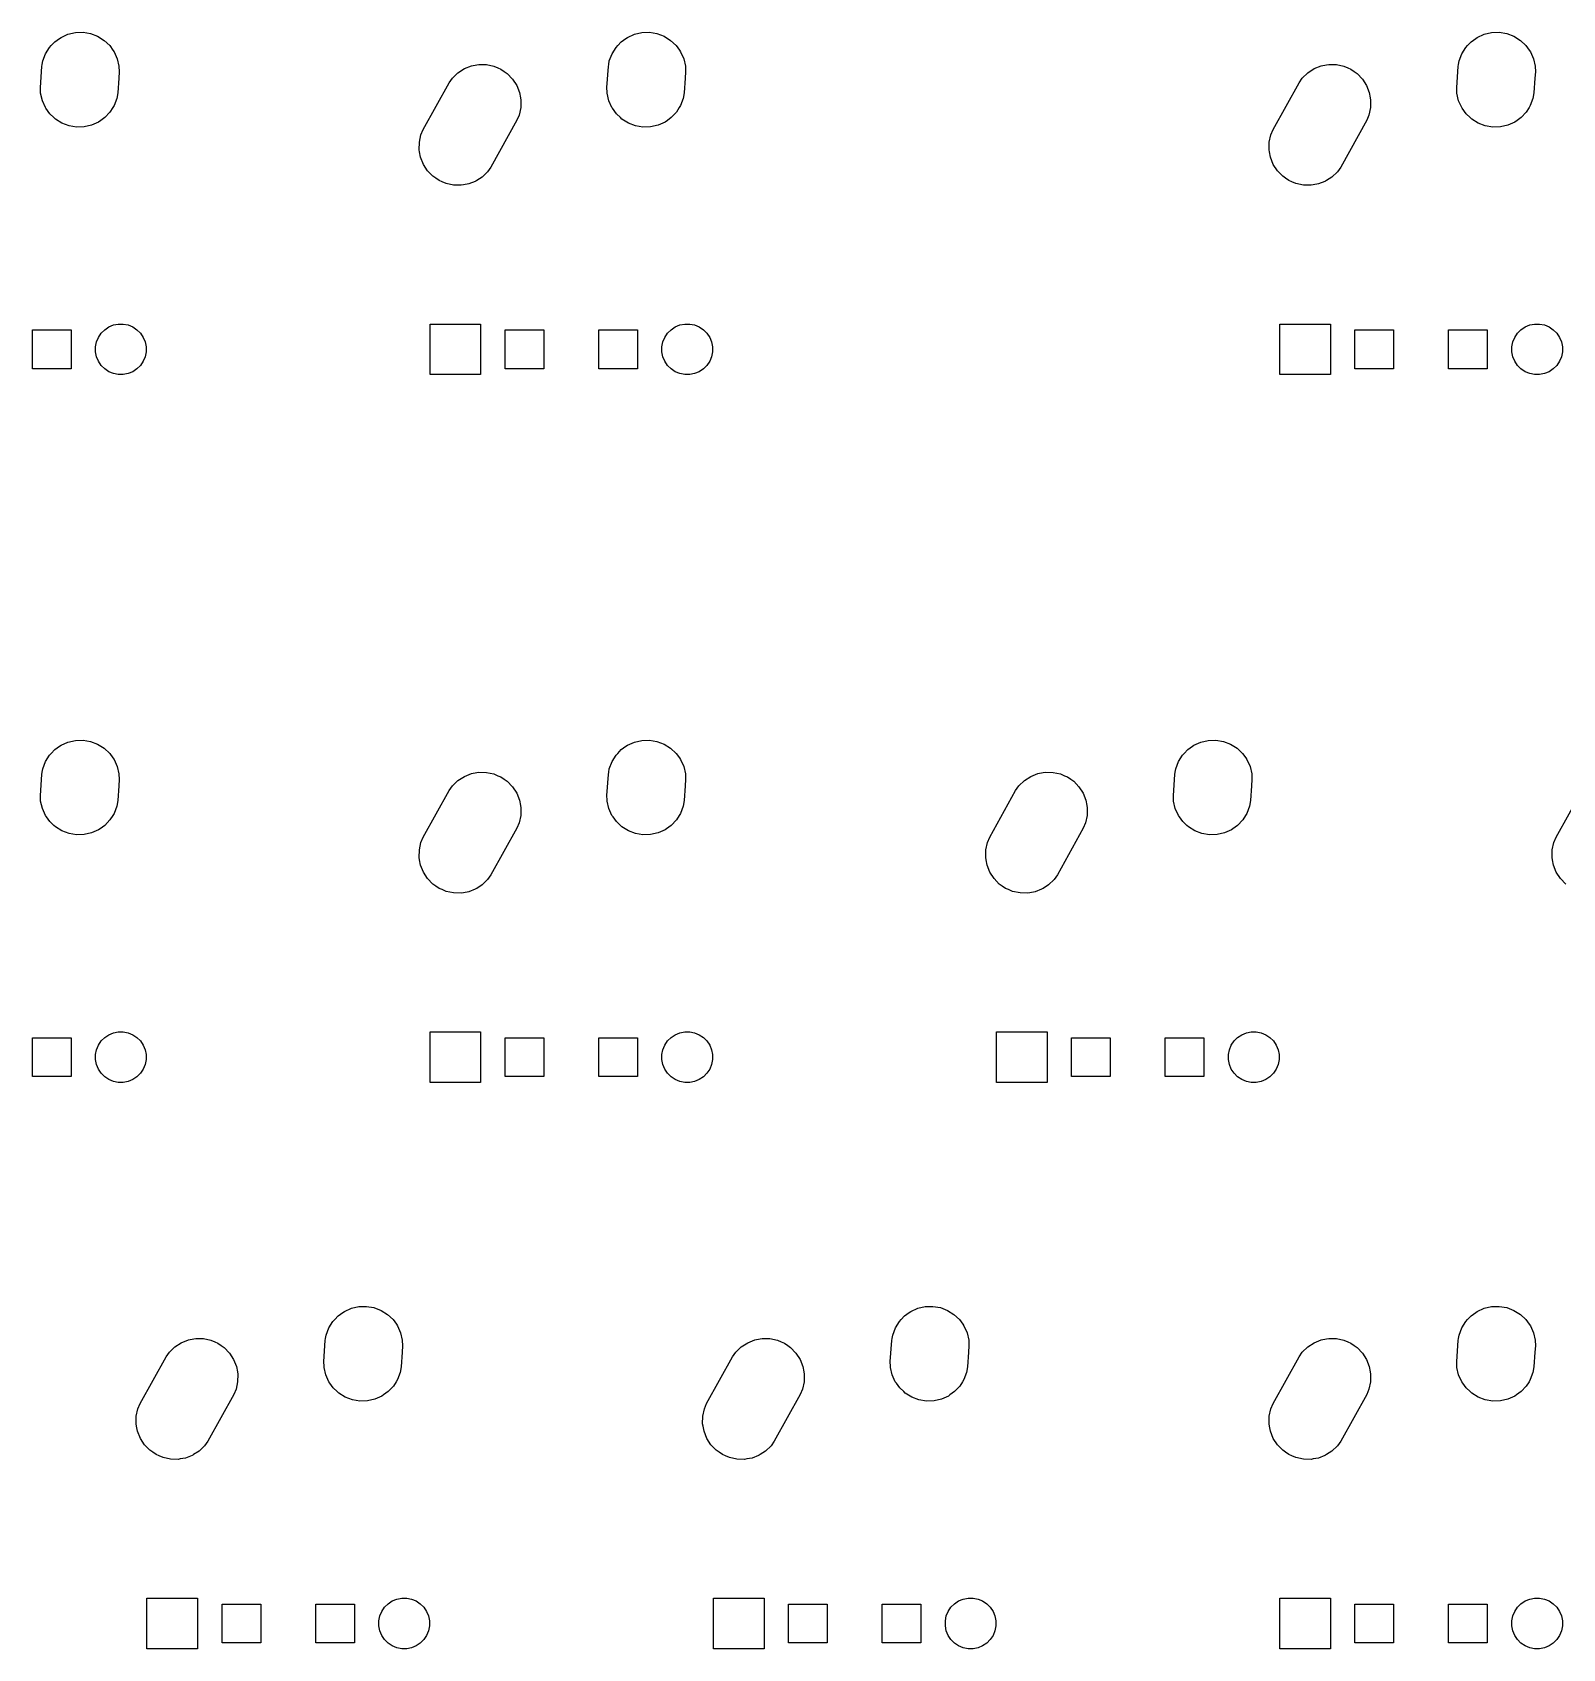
# Model space of a CAD drawing. Extents: x -4 to 377, y -2 to 110.
# Drawn here: x 139.8 to 191.2, y 55.3 to 109.7 of the extents above; entities that cross this region are included whole.
import ezdxf

# ---------------------------------------------------------------- set-up
doc = ezdxf.new("R2010")
doc.units = 0
doc.header["$MEASUREMENT"] = 0
doc.layers.add('BLACK', color=7, linetype='CONTINUOUS')

msp = doc.modelspace()

# ---------------------------------------------------------------- linework, layer by layer
at = {"layer": 'BLACK', "linetype": 'CONTINUOUS'}
for p, q in [((140.392, 109.219), (140.51, 109.344)), ((140.51, 109.344), (140.667, 109.456)), ((140.667, 109.456), (140.719, 109.493)), ((140.719, 109.493), (140.953, 109.598)), ((140.953, 109.598), (141.202, 109.656)), ((140.953, 109.598), (140.953, 109.598)), ((141.202, 109.656), (141.459, 109.664)), ((141.459, 109.664), (141.459, 109.664)), ((141.459, 109.664), (141.711, 109.621)), ((141.711, 109.621), (141.951, 109.53)), ((141.951, 109.53), (142.168, 109.394)), ((142.168, 109.394), (142.355, 109.219)), ((159.442, 109.219), (159.56, 109.344)), ((159.56, 109.344), (159.717, 109.456)), ((159.717, 109.456), (159.769, 109.493)), ((159.769, 109.493), (160.003, 109.598)), ((160.003, 109.598), (160.252, 109.656)), ((160.003, 109.598), (160.003, 109.598)), ((160.252, 109.656), (160.509, 109.664)), ((160.509, 109.664), (160.509, 109.664)), ((160.509, 109.664), (160.761, 109.621)), ((160.761, 109.621), (161.001, 109.53)), ((161.001, 109.53), (161.218, 109.394)), ((161.218, 109.394), (161.405, 109.219)), ((188.022, 109.219), (188.14, 109.344)), ((188.14, 109.344), (188.297, 109.456)), ((188.297, 109.456), (188.349, 109.493)), ((188.349, 109.493), (188.583, 109.598)), ((188.583, 109.598), (188.832, 109.656)), ((188.583, 109.598), (188.583, 109.598)), ((188.832, 109.656), (189.089, 109.664)), ((189.089, 109.664), (189.089, 109.664)), ((189.089, 109.664), (189.341, 109.621)), ((189.341, 109.621), (189.581, 109.53)), ((189.581, 109.53), (189.798, 109.394)), ((189.798, 109.394), (189.985, 109.219)), ((140.108, 108.701), (140.199, 108.941)), ((140.199, 108.941), (140.335, 109.158)), ((140.335, 109.158), (140.392, 109.219)), ((142.355, 109.219), (142.466, 109.062)), ((142.466, 109.062), (142.504, 109.01)), ((142.504, 109.01), (142.609, 108.776)), ((142.609, 108.776), (142.609, 108.776)), ((142.609, 108.776), (142.666, 108.527)), ((159.158, 108.701), (159.249, 108.941)), ((159.249, 108.941), (159.385, 109.158)), ((159.385, 109.158), (159.442, 109.219)), ((161.405, 109.219), (161.516, 109.062)), ((161.516, 109.062), (161.554, 109.01)), ((161.554, 109.01), (161.659, 108.776)), ((161.659, 108.776), (161.659, 108.776)), ((161.659, 108.776), (161.716, 108.527)), ((187.738, 108.701), (187.829, 108.941)), ((187.829, 108.941), (187.965, 109.158)), ((187.965, 109.158), (188.022, 109.219)), ((189.985, 109.219), (190.096, 109.062)), ((190.096, 109.062), (190.134, 109.01)), ((190.134, 109.01), (190.239, 108.776)), ((190.239, 108.776), (190.239, 108.776)), ((190.239, 108.776), (190.296, 108.527)), ((140.028, 107.805), (140.076, 108.512)), ((140.076, 108.512), (140.088, 108.583)), ((140.088, 108.583), (140.108, 108.701)), ((142.672, 108.335), (142.658, 108.125)), ((142.666, 108.527), (142.672, 108.335)), ((153.883, 108.125), (154.068, 108.304)), ((154.068, 108.304), (154.283, 108.443)), ((154.283, 108.443), (154.521, 108.537)), ((154.521, 108.537), (154.7, 108.57)), ((154.7, 108.57), (154.773, 108.583)), ((154.773, 108.583), (155.03, 108.579)), ((155.03, 108.579), (155.28, 108.525)), ((155.28, 108.525), (155.413, 108.467)), ((155.413, 108.467), (155.515, 108.423)), ((155.515, 108.423), (155.627, 108.346)), ((155.627, 108.346), (155.726, 108.277)), ((155.726, 108.277), (155.726, 108.277)), ((155.726, 108.277), (155.904, 108.093)), ((159.078, 107.805), (159.126, 108.512)), ((159.126, 108.512), (159.138, 108.583)), ((159.138, 108.583), (159.158, 108.701)), ((161.722, 108.335), (161.708, 108.125)), ((161.716, 108.527), (161.722, 108.335)), ((182.463, 108.125), (182.648, 108.304)), ((182.648, 108.304), (182.863, 108.443)), ((182.863, 108.443), (183.101, 108.537)), ((183.101, 108.537), (183.28, 108.57)), ((183.28, 108.57), (183.353, 108.583)), ((183.353, 108.583), (183.61, 108.579)), ((183.61, 108.579), (183.86, 108.525)), ((183.86, 108.525), (183.993, 108.467)), ((183.993, 108.467), (184.095, 108.423)), ((184.095, 108.423), (184.207, 108.346)), ((184.207, 108.346), (184.306, 108.277)), ((184.306, 108.277), (184.306, 108.277)), ((184.306, 108.277), (184.484, 108.093)), ((187.658, 107.805), (187.706, 108.512)), ((187.706, 108.512), (187.718, 108.583)), ((187.718, 108.583), (187.738, 108.701)), ((190.302, 108.335), (190.288, 108.125)), ((190.296, 108.527), (190.302, 108.335)), ((140.033, 107.639), (140.028, 107.805)), ((142.658, 108.125), (142.624, 107.628)), ((152.901, 106.396), (153.774, 107.968)), ((153.774, 107.968), (153.883, 108.125)), ((153.883, 108.125), (153.883, 108.125)), ((155.904, 108.093), (156.043, 107.878)), ((156.043, 107.878), (156.137, 107.639)), ((159.083, 107.639), (159.078, 107.805)), ((161.708, 108.125), (161.674, 107.628)), ((181.481, 106.396), (182.354, 107.968)), ((182.354, 107.968), (182.463, 108.125)), ((182.463, 108.125), (182.463, 108.125)), ((184.484, 108.093), (184.623, 107.878)), ((184.623, 107.878), (184.717, 107.639)), ((187.663, 107.639), (187.658, 107.805)), ((190.288, 108.125), (190.254, 107.628)), ((140.034, 107.613), (140.033, 107.639)), ((140.091, 107.364), (140.034, 107.613)), ((140.196, 107.13), (140.091, 107.364)), ((140.21, 107.111), (140.196, 107.13)), ((142.458, 107.13), (142.365, 106.982)), ((142.501, 107.199), (142.458, 107.13)), ((142.592, 107.439), (142.501, 107.199)), ((142.624, 107.628), (142.592, 107.439)), ((156.179, 107.131), (156.125, 106.88)), ((156.137, 107.639), (156.17, 107.46)), ((156.17, 107.46), (156.183, 107.387)), ((156.183, 107.387), (156.179, 107.131)), ((159.084, 107.613), (159.083, 107.639)), ((159.141, 107.364), (159.084, 107.613)), ((159.246, 107.13), (159.141, 107.364)), ((159.26, 107.111), (159.246, 107.13)), ((161.508, 107.13), (161.415, 106.982)), ((161.551, 107.199), (161.508, 107.13)), ((161.642, 107.439), (161.551, 107.199)), ((161.674, 107.628), (161.642, 107.439)), ((184.759, 107.131), (184.705, 106.88)), ((184.717, 107.639), (184.75, 107.46)), ((184.75, 107.46), (184.763, 107.387)), ((184.763, 107.387), (184.759, 107.131)), ((187.664, 107.613), (187.663, 107.639)), ((187.721, 107.364), (187.664, 107.613)), ((187.826, 107.13), (187.721, 107.364)), ((187.84, 107.111), (187.826, 107.13)), ((190.088, 107.13), (189.995, 106.982)), ((190.131, 107.199), (190.088, 107.13)), ((190.222, 107.439), (190.131, 107.199)), ((190.254, 107.628), (190.222, 107.439)), ((140.345, 106.921), (140.21, 107.111)), ((140.479, 106.796), (140.345, 106.921)), ((140.532, 106.746), (140.479, 106.796)), ((140.749, 106.61), (140.532, 106.746)), ((140.989, 106.519), (140.749, 106.61)), ((141.981, 106.647), (141.747, 106.542)), ((142.06, 106.703), (141.981, 106.647)), ((142.19, 106.796), (142.06, 106.703)), ((142.365, 106.982), (142.19, 106.796)), ((156.049, 106.704), (155.176, 105.132)), ((156.125, 106.88), (156.049, 106.704)), ((159.395, 106.921), (159.26, 107.111)), ((159.529, 106.796), (159.395, 106.921)), ((159.582, 106.746), (159.529, 106.796)), ((159.799, 106.61), (159.582, 106.746)), ((160.039, 106.519), (159.799, 106.61)), ((161.031, 106.647), (160.797, 106.542)), ((161.11, 106.703), (161.031, 106.647)), ((161.24, 106.796), (161.11, 106.703)), ((161.415, 106.982), (161.24, 106.796)), ((184.629, 106.704), (183.756, 105.132)), ((184.705, 106.88), (184.629, 106.704)), ((187.975, 106.921), (187.84, 107.111)), ((188.109, 106.796), (187.975, 106.921)), ((188.162, 106.746), (188.109, 106.796)), ((188.379, 106.61), (188.162, 106.746)), ((188.619, 106.519), (188.379, 106.61)), ((189.611, 106.647), (189.377, 106.542)), ((189.69, 106.703), (189.611, 106.647)), ((189.82, 106.796), (189.69, 106.703)), ((189.995, 106.982), (189.82, 106.796)), ((141.241, 106.476), (140.989, 106.519)), ((141.498, 106.484), (141.241, 106.476)), ((141.241, 106.476), (141.241, 106.476)), ((141.747, 106.542), (141.498, 106.484)), ((141.747, 106.542), (141.747, 106.542)), ((152.771, 105.969), (152.825, 106.22)), ((152.825, 106.22), (152.901, 106.396)), ((160.291, 106.476), (160.039, 106.519)), ((160.548, 106.484), (160.291, 106.476)), ((160.291, 106.476), (160.291, 106.476)), ((160.797, 106.542), (160.548, 106.484)), ((160.797, 106.542), (160.797, 106.542)), ((181.351, 105.969), (181.405, 106.22)), ((181.405, 106.22), (181.481, 106.396)), ((188.871, 106.476), (188.619, 106.519)), ((189.128, 106.484), (188.871, 106.476)), ((188.871, 106.476), (188.871, 106.476)), ((189.377, 106.542), (189.128, 106.484)), ((189.377, 106.542), (189.377, 106.542)), ((152.767, 105.713), (152.771, 105.969)), ((152.78, 105.64), (152.767, 105.713)), ((152.813, 105.461), (152.78, 105.64)), ((181.347, 105.713), (181.351, 105.969)), ((181.36, 105.64), (181.347, 105.713)), ((181.393, 105.461), (181.36, 105.64)), ((152.907, 105.222), (152.813, 105.461)), ((153.046, 105.007), (152.907, 105.222)), ((153.224, 104.823), (153.046, 105.007)), ((155.067, 104.975), (154.882, 104.796)), ((155.176, 105.132), (155.067, 104.975)), ((155.067, 104.975), (155.067, 104.975)), ((181.487, 105.222), (181.393, 105.461)), ((181.626, 105.007), (181.487, 105.222)), ((181.804, 104.823), (181.626, 105.007)), ((183.647, 104.975), (183.462, 104.796)), ((183.756, 105.132), (183.647, 104.975)), ((183.647, 104.975), (183.647, 104.975)), ((153.323, 104.754), (153.224, 104.823)), ((153.224, 104.823), (153.224, 104.823)), ((153.435, 104.677), (153.323, 104.754)), ((153.537, 104.633), (153.435, 104.677)), ((153.67, 104.575), (153.537, 104.633)), ((153.92, 104.521), (153.67, 104.575)), ((154.177, 104.517), (153.92, 104.521)), ((154.25, 104.53), (154.177, 104.517)), ((154.429, 104.563), (154.25, 104.53)), ((154.645, 104.648), (154.429, 104.563)), ((154.667, 104.657), (154.645, 104.648)), ((154.698, 104.677), (154.667, 104.657)), ((154.882, 104.796), (154.698, 104.677)), ((181.903, 104.754), (181.804, 104.823)), ((181.804, 104.823), (181.804, 104.823)), ((182.015, 104.677), (181.903, 104.754)), ((182.117, 104.633), (182.015, 104.677)), ((182.25, 104.575), (182.117, 104.633)), ((182.5, 104.521), (182.25, 104.575)), ((182.757, 104.517), (182.5, 104.521)), ((182.83, 104.53), (182.757, 104.517)), ((183.009, 104.563), (182.83, 104.53)), ((183.225, 104.648), (183.009, 104.563)), ((183.247, 104.657), (183.225, 104.648)), ((183.278, 104.677), (183.247, 104.657)), ((183.462, 104.796), (183.278, 104.677)), ((139.754, 98.349), (139.754, 99.651)), ((139.754, 99.651), (141.056, 99.651)), ((141.056, 99.651), (141.056, 98.349)), ((141.976, 99.4031), (142.069, 99.5425)), ((142.069, 99.5425), (142.188, 99.661)), ((142.188, 99.661), (142.327, 99.7541)), ((142.327, 99.7541), (142.482, 99.8183)), ((142.482, 99.8183), (142.646, 99.851)), ((142.646, 99.851), (142.814, 99.851)), ((142.814, 99.851), (142.978, 99.8183)), ((142.978, 99.8183), (143.133, 99.7541)), ((143.133, 99.7541), (143.272, 99.661)), ((143.272, 99.661), (143.391, 99.5425)), ((143.391, 99.5425), (143.484, 99.4031)), ((153.129, 98.149), (153.129, 99.851)), ((153.129, 99.851), (154.831, 99.851)), ((154.831, 99.851), (154.831, 98.149)), ((155.654, 98.349), (155.654, 99.651)), ((155.654, 99.651), (156.956, 99.651)), ((156.956, 99.651), (156.956, 98.349)), ((158.804, 98.349), (158.804, 99.651)), ((158.804, 99.651), (160.106, 99.651)), ((160.106, 99.651), (160.106, 98.349)), ((161.026, 99.4031), (161.119, 99.5425)), ((161.119, 99.5425), (161.238, 99.661)), ((161.238, 99.661), (161.377, 99.7541)), ((161.377, 99.7541), (161.532, 99.8183)), ((161.532, 99.8183), (161.696, 99.851)), ((161.696, 99.851), (161.864, 99.851)), ((161.864, 99.851), (162.028, 99.8183)), ((162.028, 99.8183), (162.183, 99.7541)), ((162.183, 99.7541), (162.322, 99.661)), ((162.322, 99.661), (162.441, 99.5425)), ((162.441, 99.5425), (162.534, 99.4031)), ((181.709, 98.149), (181.709, 99.851)), ((181.709, 99.851), (183.411, 99.851)), ((183.411, 99.851), (183.411, 98.149)), ((184.234, 98.349), (184.234, 99.651)), ((184.234, 99.651), (185.536, 99.651)), ((185.536, 99.651), (185.536, 98.349)), ((187.384, 98.349), (187.384, 99.651)), ((187.384, 99.651), (188.686, 99.651)), ((188.686, 99.651), (188.686, 98.349)), ((189.606, 99.4031), (189.699, 99.5425)), ((189.699, 99.5425), (189.818, 99.661)), ((189.818, 99.661), (189.957, 99.7541)), ((189.957, 99.7541), (190.112, 99.8183)), ((190.112, 99.8183), (190.276, 99.851)), ((190.276, 99.851), (190.444, 99.851)), ((190.444, 99.851), (190.608, 99.8183)), ((190.608, 99.8183), (190.763, 99.7541)), ((190.763, 99.7541), (190.902, 99.661)), ((190.902, 99.661), (191.021, 99.5425)), ((191.021, 99.5425), (191.114, 99.4031)), ((141.879, 99.0838), (141.912, 99.2482)), ((141.879, 98.9162), (141.879, 99.0838)), ((141.912, 99.2482), (141.976, 99.4031)), ((143.484, 99.4031), (143.548, 99.2482)), ((143.548, 99.2482), (143.581, 99.0838)), ((143.581, 99.0838), (143.581, 98.9162)), ((160.929, 99.0838), (160.962, 99.2482)), ((160.929, 98.9162), (160.929, 99.0838)), ((160.962, 99.2482), (161.026, 99.4031)), ((162.534, 99.4031), (162.598, 99.2482)), ((162.598, 99.2482), (162.631, 99.0838)), ((162.631, 99.0838), (162.631, 98.9162)), ((189.509, 99.0838), (189.542, 99.2482)), ((189.509, 98.9162), (189.509, 99.0838)), ((189.542, 99.2482), (189.606, 99.4031)), ((191.114, 99.4031), (191.178, 99.2482)), ((191.178, 99.2482), (191.211, 99.0838)), ((191.211, 99.0838), (191.211, 98.9162)), ((141.912, 98.7518), (141.879, 98.9162)), ((141.976, 98.5969), (141.912, 98.7518)), ((142.069, 98.4575), (141.976, 98.5969)), ((142.188, 98.339), (142.069, 98.4575)), ((143.391, 98.4575), (143.272, 98.339)), ((143.484, 98.5969), (143.391, 98.4575)), ((143.548, 98.7518), (143.484, 98.5969)), ((143.581, 98.9162), (143.548, 98.7518)), ((160.962, 98.7518), (160.929, 98.9162)), ((161.026, 98.5969), (160.962, 98.7518)), ((161.119, 98.4575), (161.026, 98.5969)), ((161.238, 98.339), (161.119, 98.4575)), ((162.441, 98.4575), (162.322, 98.339)), ((162.534, 98.5969), (162.441, 98.4575)), ((162.598, 98.7518), (162.534, 98.5969)), ((162.631, 98.9162), (162.598, 98.7518)), ((189.542, 98.7518), (189.509, 98.9162)), ((189.606, 98.5969), (189.542, 98.7518)), ((189.699, 98.4575), (189.606, 98.5969)), ((189.818, 98.339), (189.699, 98.4575)), ((191.021, 98.4575), (190.902, 98.339)), ((191.114, 98.5969), (191.021, 98.4575)), ((191.178, 98.7518), (191.114, 98.5969)), ((191.211, 98.9162), (191.178, 98.7518)), ((141.056, 98.349), (139.754, 98.349)), ((142.327, 98.2459), (142.188, 98.339)), ((142.482, 98.1817), (142.327, 98.2459)), ((142.646, 98.149), (142.482, 98.1817)), ((142.814, 98.149), (142.646, 98.149)), ((142.978, 98.1817), (142.814, 98.149)), ((143.133, 98.2459), (142.978, 98.1817)), ((143.272, 98.339), (143.133, 98.2459)), ((154.831, 98.149), (153.129, 98.149)), ((156.956, 98.349), (155.654, 98.349)), ((160.106, 98.349), (158.804, 98.349)), ((161.377, 98.2459), (161.238, 98.339)), ((161.532, 98.1817), (161.377, 98.2459)), ((161.696, 98.149), (161.532, 98.1817)), ((161.864, 98.149), (161.696, 98.149)), ((162.028, 98.1817), (161.864, 98.149)), ((162.183, 98.2459), (162.028, 98.1817)), ((162.322, 98.339), (162.183, 98.2459)), ((183.411, 98.149), (181.709, 98.149)), ((185.536, 98.349), (184.234, 98.349)), ((188.686, 98.349), (187.384, 98.349)), ((189.957, 98.2459), (189.818, 98.339)), ((190.112, 98.1817), (189.957, 98.2459)), ((190.276, 98.149), (190.112, 98.1817)), ((190.444, 98.149), (190.276, 98.149)), ((190.608, 98.1817), (190.444, 98.149)), ((190.763, 98.2459), (190.608, 98.1817)), ((190.902, 98.339), (190.763, 98.2459)), ((140.335, 85.3479), (140.392, 85.4087)), ((140.392, 85.4087), (140.51, 85.5345)), ((140.51, 85.5345), (140.667, 85.6458)), ((140.667, 85.6458), (140.719, 85.6832)), ((140.719, 85.6832), (140.953, 85.7883)), ((140.953, 85.7883), (141.202, 85.8459)), ((140.953, 85.7883), (140.953, 85.7883)), ((141.202, 85.8459), (141.459, 85.8536)), ((141.459, 85.8536), (141.459, 85.8536)), ((141.459, 85.8536), (141.711, 85.8112)), ((141.711, 85.8112), (141.951, 85.7203)), ((141.951, 85.7203), (142.168, 85.5844)), ((142.168, 85.5844), (142.355, 85.4087)), ((142.355, 85.4087), (142.466, 85.2524)), ((159.385, 85.3479), (159.442, 85.4087)), ((159.442, 85.4087), (159.56, 85.5345)), ((159.56, 85.5345), (159.717, 85.6458)), ((159.717, 85.6458), (159.769, 85.6832)), ((159.769, 85.6832), (160.003, 85.7883)), ((160.003, 85.7883), (160.252, 85.8459)), ((160.003, 85.7883), (160.003, 85.7883)), ((160.252, 85.8459), (160.509, 85.8536)), ((160.509, 85.8536), (160.509, 85.8536)), ((160.509, 85.8536), (160.761, 85.8112)), ((160.761, 85.8112), (161.001, 85.7203)), ((161.001, 85.7203), (161.218, 85.5844)), ((161.218, 85.5844), (161.405, 85.4087)), ((161.405, 85.4087), (161.516, 85.2524)), ((178.435, 85.3479), (178.492, 85.4087)), ((178.492, 85.4087), (178.61, 85.5345)), ((178.61, 85.5345), (178.767, 85.6458)), ((178.767, 85.6458), (178.819, 85.6832)), ((178.819, 85.6832), (179.053, 85.7883)), ((179.053, 85.7883), (179.302, 85.8459)), ((179.053, 85.7883), (179.053, 85.7883)), ((179.302, 85.8459), (179.559, 85.8536)), ((179.559, 85.8536), (179.559, 85.8536)), ((179.559, 85.8536), (179.811, 85.8112)), ((179.811, 85.8112), (180.051, 85.7203)), ((180.051, 85.7203), (180.268, 85.5844)), ((180.268, 85.5844), (180.455, 85.4087)), ((180.455, 85.4087), (180.566, 85.2524)), ((140.088, 84.7729), (140.108, 84.891)), ((140.108, 84.891), (140.199, 85.1306)), ((140.199, 85.1306), (140.335, 85.3479)), ((142.466, 85.2524), (142.504, 85.2)), ((142.504, 85.2), (142.609, 84.9663)), ((142.609, 84.9663), (142.609, 84.9663)), ((142.609, 84.9663), (142.666, 84.7166)), ((159.138, 84.7729), (159.158, 84.891)), ((159.158, 84.891), (159.249, 85.1306)), ((159.249, 85.1306), (159.385, 85.3479)), ((161.516, 85.2524), (161.554, 85.2)), ((161.554, 85.2), (161.659, 84.9663)), ((161.659, 84.9663), (161.659, 84.9663)), ((161.659, 84.9663), (161.716, 84.7166)), ((178.188, 84.7729), (178.208, 84.891)), ((178.208, 84.891), (178.299, 85.1306)), ((178.299, 85.1306), (178.435, 85.3479)), ((180.566, 85.2524), (180.604, 85.2)), ((180.604, 85.2), (180.709, 84.9663)), ((180.709, 84.9663), (180.709, 84.9663)), ((180.709, 84.9663), (180.766, 84.7166)), ((140.028, 83.9954), (140.076, 84.7016)), ((140.076, 84.7016), (140.088, 84.7729)), ((142.658, 84.3155), (142.624, 83.8184)), ((142.672, 84.5246), (142.658, 84.3155)), ((142.666, 84.7166), (142.672, 84.5246)), ((153.774, 84.1575), (153.883, 84.3155)), ((153.883, 84.3155), (154.068, 84.4938)), ((153.883, 84.3155), (153.883, 84.3155)), ((154.068, 84.4938), (154.283, 84.6327)), ((154.283, 84.6327), (154.521, 84.7269)), ((154.521, 84.7269), (154.7, 84.7595)), ((154.7, 84.7595), (154.773, 84.7729)), ((154.773, 84.7729), (155.03, 84.7687)), ((155.03, 84.7687), (155.28, 84.7147)), ((155.28, 84.7147), (155.413, 84.6569)), ((155.413, 84.6569), (155.515, 84.6128)), ((155.515, 84.6128), (155.627, 84.5357)), ((155.627, 84.5357), (155.726, 84.467)), ((155.726, 84.467), (155.726, 84.467)), ((155.726, 84.467), (155.904, 84.2829)), ((155.904, 84.2829), (156.043, 84.0675)), ((159.078, 83.9954), (159.126, 84.7016)), ((159.126, 84.7016), (159.138, 84.7729)), ((161.708, 84.3155), (161.674, 83.8184)), ((161.722, 84.5246), (161.708, 84.3155)), ((161.716, 84.7166), (161.722, 84.5246)), ((172.824, 84.1575), (172.933, 84.3155)), ((172.933, 84.3155), (173.118, 84.4938)), ((172.933, 84.3155), (172.933, 84.3155)), ((173.118, 84.4938), (173.333, 84.6327)), ((173.333, 84.6327), (173.571, 84.7269)), ((173.571, 84.7269), (173.75, 84.7595)), ((173.75, 84.7595), (173.823, 84.7729)), ((173.823, 84.7729), (174.08, 84.7687)), ((174.08, 84.7687), (174.33, 84.7147)), ((174.33, 84.7147), (174.463, 84.6569)), ((174.463, 84.6569), (174.565, 84.6128)), ((174.565, 84.6128), (174.677, 84.5357)), ((174.677, 84.5357), (174.776, 84.467)), ((174.776, 84.467), (174.776, 84.467)), ((174.776, 84.467), (174.954, 84.2829)), ((174.954, 84.2829), (175.093, 84.0675)), ((178.128, 83.9954), (178.176, 84.7016)), ((178.176, 84.7016), (178.188, 84.7729)), ((180.758, 84.3155), (180.724, 83.8184)), ((180.772, 84.5246), (180.758, 84.3155)), ((180.766, 84.7166), (180.772, 84.5246)), ((140.033, 83.8292), (140.028, 83.9954)), ((140.034, 83.8034), (140.033, 83.8292)), ((140.091, 83.5537), (140.034, 83.8034)), ((142.624, 83.8184), (142.592, 83.629)), ((152.901, 82.5859), (153.774, 84.1575)), ((156.043, 84.0675), (156.137, 83.8292)), ((156.137, 83.8292), (156.17, 83.6502)), ((159.083, 83.8292), (159.078, 83.9954)), ((159.084, 83.8034), (159.083, 83.8292)), ((159.141, 83.5537), (159.084, 83.8034)), ((161.674, 83.8184), (161.642, 83.629)), ((171.951, 82.5859), (172.824, 84.1575)), ((175.093, 84.0675), (175.187, 83.8292)), ((175.187, 83.8292), (175.22, 83.6502)), ((178.133, 83.8292), (178.128, 83.9954)), ((178.134, 83.8034), (178.133, 83.8292)), ((178.191, 83.5537), (178.134, 83.8034)), ((180.724, 83.8184), (180.692, 83.629)), ((191.001, 82.5859), (191.874, 84.1575)), ((140.196, 83.32), (140.091, 83.5537)), ((140.234, 83.2675), (140.196, 83.32)), ((140.345, 83.1113), (140.234, 83.2675)), ((142.458, 83.32), (142.365, 83.1721)), ((142.501, 83.3894), (142.458, 83.32)), ((142.592, 83.629), (142.501, 83.3894)), ((156.179, 83.3208), (156.125, 83.0703)), ((156.17, 83.6502), (156.183, 83.5771)), ((156.183, 83.5771), (156.179, 83.3208)), ((159.246, 83.32), (159.141, 83.5537)), ((159.284, 83.2675), (159.246, 83.32)), ((159.395, 83.1113), (159.284, 83.2675)), ((161.508, 83.32), (161.415, 83.1721)), ((161.551, 83.3894), (161.508, 83.32)), ((161.642, 83.629), (161.551, 83.3894)), ((175.229, 83.3208), (175.175, 83.0703)), ((175.22, 83.6502), (175.233, 83.5771)), ((175.233, 83.5771), (175.229, 83.3208)), ((178.296, 83.32), (178.191, 83.5537)), ((178.334, 83.2675), (178.296, 83.32)), ((178.445, 83.1113), (178.334, 83.2675)), ((180.558, 83.32), (180.465, 83.1721)), ((180.601, 83.3894), (180.558, 83.32)), ((180.692, 83.629), (180.601, 83.3894)), ((140.479, 82.9855), (140.345, 83.1113)), ((140.532, 82.9356), (140.479, 82.9855)), ((140.749, 82.7997), (140.532, 82.9356)), ((140.989, 82.7088), (140.749, 82.7997)), ((141.241, 82.6664), (140.989, 82.7088)), ((141.498, 82.6741), (141.241, 82.6664)), ((141.241, 82.6664), (141.241, 82.6664)), ((141.747, 82.7317), (141.498, 82.6741)), ((141.981, 82.8368), (141.747, 82.7317)), ((141.747, 82.7317), (141.747, 82.7317)), ((142.033, 82.8742), (141.981, 82.8368)), ((142.19, 82.9855), (142.033, 82.8742)), ((142.365, 83.1721), (142.19, 82.9855)), ((156.049, 82.8941), (155.176, 81.3225)), ((156.125, 83.0703), (156.049, 82.8941)), ((159.529, 82.9855), (159.395, 83.1113)), ((159.582, 82.9356), (159.529, 82.9855)), ((159.799, 82.7997), (159.582, 82.9356)), ((160.039, 82.7088), (159.799, 82.7997)), ((160.291, 82.6664), (160.039, 82.7088)), ((160.548, 82.6741), (160.291, 82.6664)), ((160.291, 82.6664), (160.291, 82.6664)), ((160.797, 82.7317), (160.548, 82.6741)), ((161.031, 82.8368), (160.797, 82.7317)), ((160.797, 82.7317), (160.797, 82.7317)), ((161.083, 82.8742), (161.031, 82.8368)), ((161.24, 82.9855), (161.083, 82.8742)), ((161.415, 83.1721), (161.24, 82.9855)), ((175.099, 82.8941), (174.226, 81.3225)), ((175.175, 83.0703), (175.099, 82.8941)), ((178.579, 82.9855), (178.445, 83.1113)), ((178.632, 82.9356), (178.579, 82.9855)), ((178.849, 82.7997), (178.632, 82.9356)), ((179.089, 82.7088), (178.849, 82.7997)), ((179.341, 82.6664), (179.089, 82.7088)), ((179.598, 82.6741), (179.341, 82.6664)), ((179.341, 82.6664), (179.341, 82.6664)), ((179.847, 82.7317), (179.598, 82.6741)), ((180.081, 82.8368), (179.847, 82.7317)), ((179.847, 82.7317), (179.847, 82.7317)), ((180.133, 82.8742), (180.081, 82.8368)), ((180.29, 82.9855), (180.133, 82.8742)), ((180.465, 83.1721), (180.29, 82.9855)), ((152.767, 81.9029), (152.771, 82.1592)), ((152.771, 82.1592), (152.825, 82.4097)), ((152.825, 82.4097), (152.901, 82.5859)), ((171.817, 81.9029), (171.821, 82.1592)), ((171.821, 82.1592), (171.875, 82.4097)), ((171.875, 82.4097), (171.951, 82.5859)), ((190.867, 81.9029), (190.871, 82.1592)), ((190.871, 82.1592), (190.925, 82.4097)), ((190.925, 82.4097), (191.001, 82.5859)), ((152.78, 81.8298), (152.767, 81.9029)), ((152.813, 81.6508), (152.78, 81.8298)), ((152.907, 81.4125), (152.813, 81.6508)), ((171.83, 81.8298), (171.817, 81.9029)), ((171.863, 81.6508), (171.83, 81.8298)), ((171.957, 81.4125), (171.863, 81.6508)), ((190.88, 81.8298), (190.867, 81.9029)), ((190.913, 81.6508), (190.88, 81.8298)), ((191.007, 81.4125), (190.913, 81.6508)), ((153.046, 81.1971), (152.907, 81.4125)), ((153.224, 81.013), (153.046, 81.1971)), ((155.067, 81.1645), (154.882, 80.9862)), ((155.176, 81.3225), (155.067, 81.1645)), ((155.067, 81.1645), (155.067, 81.1645)), ((172.096, 81.1971), (171.957, 81.4125)), ((172.274, 81.013), (172.096, 81.1971)), ((174.117, 81.1645), (173.932, 80.9862)), ((174.226, 81.3225), (174.117, 81.1645)), ((174.117, 81.1645), (174.117, 81.1645)), ((191.146, 81.1971), (191.007, 81.4125)), ((191.324, 81.013), (191.146, 81.1971)), ((153.323, 80.9443), (153.224, 81.013)), ((153.224, 81.013), (153.224, 81.013)), ((153.435, 80.8672), (153.323, 80.9443)), ((153.537, 80.8231), (153.435, 80.8672)), ((153.67, 80.7653), (153.537, 80.8231)), ((153.92, 80.7113), (153.67, 80.7653)), ((154.177, 80.7071), (153.92, 80.7113)), ((154.25, 80.7205), (154.177, 80.7071)), ((154.429, 80.7531), (154.25, 80.7205)), ((154.645, 80.8384), (154.429, 80.7531)), ((154.667, 80.8473), (154.645, 80.8384)), ((154.698, 80.8672), (154.667, 80.8473)), ((154.882, 80.9862), (154.698, 80.8672)), ((172.373, 80.9443), (172.274, 81.013)), ((172.274, 81.013), (172.274, 81.013)), ((172.485, 80.8672), (172.373, 80.9443)), ((172.587, 80.8231), (172.485, 80.8672)), ((172.72, 80.7653), (172.587, 80.8231)), ((172.97, 80.7113), (172.72, 80.7653)), ((173.227, 80.7071), (172.97, 80.7113)), ((173.3, 80.7205), (173.227, 80.7071)), ((173.479, 80.7531), (173.3, 80.7205)), ((173.695, 80.8384), (173.479, 80.7531)), ((173.717, 80.8473), (173.695, 80.8384)), ((173.748, 80.8672), (173.717, 80.8473)), ((173.932, 80.9862), (173.748, 80.8672)), ((139.754, 74.539), (139.754, 75.841)), ((139.754, 75.841), (141.056, 75.841)), ((141.056, 75.841), (141.056, 74.539)), ((141.912, 75.4382), (141.976, 75.5931)), ((141.976, 75.5931), (142.069, 75.7325)), ((142.069, 75.7325), (142.188, 75.851)), ((142.188, 75.851), (142.327, 75.9441)), ((142.327, 75.9441), (142.482, 76.0083)), ((142.482, 76.0083), (142.646, 76.041)), ((142.646, 76.041), (142.814, 76.041)), ((142.814, 76.041), (142.978, 76.0083)), ((142.978, 76.0083), (143.133, 75.9441)), ((143.133, 75.9441), (143.272, 75.851)), ((143.272, 75.851), (143.391, 75.7325)), ((143.391, 75.7325), (143.484, 75.5931)), ((143.484, 75.5931), (143.548, 75.4382)), ((153.129, 74.339), (153.129, 76.041)), ((153.129, 76.041), (154.831, 76.041)), ((154.831, 76.041), (154.831, 74.339)), ((155.654, 74.539), (155.654, 75.841)), ((155.654, 75.841), (156.956, 75.841)), ((156.956, 75.841), (156.956, 74.539)), ((158.804, 74.539), (158.804, 75.841)), ((158.804, 75.841), (160.106, 75.841)), ((160.106, 75.841), (160.106, 74.539)), ((160.962, 75.4382), (161.026, 75.5931)), ((161.026, 75.5931), (161.119, 75.7325)), ((161.119, 75.7325), (161.238, 75.851)), ((161.238, 75.851), (161.377, 75.9441)), ((161.377, 75.9441), (161.532, 76.0083)), ((161.532, 76.0083), (161.696, 76.041)), ((161.696, 76.041), (161.864, 76.041)), ((161.864, 76.041), (162.028, 76.0083)), ((162.028, 76.0083), (162.183, 75.9441)), ((162.183, 75.9441), (162.322, 75.851)), ((162.322, 75.851), (162.441, 75.7325)), ((162.441, 75.7325), (162.534, 75.5931)), ((162.534, 75.5931), (162.598, 75.4382)), ((172.179, 74.339), (172.179, 76.041)), ((172.179, 76.041), (173.881, 76.041)), ((173.881, 76.041), (173.881, 74.339)), ((174.704, 74.539), (174.704, 75.841)), ((174.704, 75.841), (176.006, 75.841)), ((176.006, 75.841), (176.006, 74.539)), ((177.854, 74.539), (177.854, 75.841)), ((177.854, 75.841), (179.156, 75.841)), ((179.156, 75.841), (179.156, 74.539)), ((180.012, 75.4382), (180.076, 75.5931)), ((180.076, 75.5931), (180.169, 75.7325)), ((180.169, 75.7325), (180.288, 75.851)), ((180.288, 75.851), (180.427, 75.9441)), ((180.427, 75.9441), (180.582, 76.0083)), ((180.582, 76.0083), (180.746, 76.041)), ((180.746, 76.041), (180.914, 76.041)), ((180.914, 76.041), (181.078, 76.0083)), ((181.078, 76.0083), (181.233, 75.9441)), ((181.233, 75.9441), (181.372, 75.851)), ((181.372, 75.851), (181.491, 75.7325)), ((181.491, 75.7325), (181.584, 75.5931)), ((181.584, 75.5931), (181.648, 75.4382)), ((141.879, 75.2738), (141.912, 75.4382)), ((141.879, 75.1062), (141.879, 75.2738)), ((141.912, 74.9418), (141.879, 75.1062)), ((143.548, 75.4382), (143.581, 75.2738)), ((143.581, 75.1062), (143.548, 74.9418)), ((143.581, 75.2738), (143.581, 75.1062)), ((160.929, 75.2738), (160.962, 75.4382)), ((160.929, 75.1062), (160.929, 75.2738)), ((160.962, 74.9418), (160.929, 75.1062)), ((162.598, 75.4382), (162.631, 75.2738)), ((162.631, 75.1062), (162.598, 74.9418)), ((162.631, 75.2738), (162.631, 75.1062)), ((179.979, 75.2738), (180.012, 75.4382)), ((179.979, 75.1062), (179.979, 75.2738)), ((180.012, 74.9418), (179.979, 75.1062)), ((181.648, 75.4382), (181.681, 75.2738)), ((181.681, 75.1062), (181.648, 74.9418)), ((181.681, 75.2738), (181.681, 75.1062)), ((141.056, 74.539), (139.754, 74.539)), ((141.976, 74.7869), (141.912, 74.9418)), ((142.069, 74.6475), (141.976, 74.7869)), ((142.188, 74.529), (142.069, 74.6475)), ((142.327, 74.4359), (142.188, 74.529)), ((143.272, 74.529), (143.133, 74.4359)), ((143.391, 74.6475), (143.272, 74.529)), ((143.484, 74.7869), (143.391, 74.6475)), ((143.548, 74.9418), (143.484, 74.7869)), ((156.956, 74.539), (155.654, 74.539)), ((160.106, 74.539), (158.804, 74.539)), ((161.026, 74.7869), (160.962, 74.9418)), ((161.119, 74.6475), (161.026, 74.7869)), ((161.238, 74.529), (161.119, 74.6475)), ((161.377, 74.4359), (161.238, 74.529)), ((162.322, 74.529), (162.183, 74.4359)), ((162.441, 74.6475), (162.322, 74.529)), ((162.534, 74.7869), (162.441, 74.6475)), ((162.598, 74.9418), (162.534, 74.7869)), ((176.006, 74.539), (174.704, 74.539)), ((179.156, 74.539), (177.854, 74.539)), ((180.076, 74.7869), (180.012, 74.9418)), ((180.169, 74.6475), (180.076, 74.7869)), ((180.288, 74.529), (180.169, 74.6475)), ((180.427, 74.4359), (180.288, 74.529)), ((181.372, 74.529), (181.233, 74.4359)), ((181.491, 74.6475), (181.372, 74.529)), ((181.584, 74.7869), (181.491, 74.6475)), ((181.648, 74.9418), (181.584, 74.7869)), ((142.482, 74.3717), (142.327, 74.4359)), ((142.646, 74.339), (142.482, 74.3717)), ((142.814, 74.339), (142.646, 74.339)), ((142.978, 74.3717), (142.814, 74.339)), ((143.133, 74.4359), (142.978, 74.3717)), ((154.831, 74.339), (153.129, 74.339)), ((161.532, 74.3717), (161.377, 74.4359)), ((161.696, 74.339), (161.532, 74.3717)), ((161.864, 74.339), (161.696, 74.339)), ((162.028, 74.3717), (161.864, 74.339)), ((162.183, 74.4359), (162.028, 74.3717)), ((173.881, 74.339), (172.179, 74.339)), ((180.582, 74.3717), (180.427, 74.4359)), ((180.746, 74.339), (180.582, 74.3717)), ((180.914, 74.339), (180.746, 74.339)), ((181.078, 74.3717), (180.914, 74.339)), ((181.233, 74.4359), (181.078, 74.3717)), ((149.865, 66.2979), (149.922, 66.3587)), ((149.922, 66.3587), (150.04, 66.4845)), ((150.04, 66.4845), (150.197, 66.5958)), ((150.197, 66.5958), (150.249, 66.6332)), ((150.249, 66.6332), (150.483, 66.7383)), ((150.483, 66.7383), (150.732, 66.7959)), ((150.483, 66.7383), (150.483, 66.7383)), ((150.732, 66.7959), (150.989, 66.8036)), ((150.989, 66.8036), (150.989, 66.8036)), ((150.989, 66.8036), (151.241, 66.7612)), ((151.241, 66.7612), (151.481, 66.6703)), ((151.481, 66.6703), (151.698, 66.5344)), ((151.698, 66.5344), (151.885, 66.3587)), ((151.885, 66.3587), (151.996, 66.2024)), ((168.915, 66.2979), (168.972, 66.3587)), ((168.972, 66.3587), (169.09, 66.4845)), ((169.09, 66.4845), (169.247, 66.5958)), ((169.247, 66.5958), (169.299, 66.6332)), ((169.299, 66.6332), (169.533, 66.7383)), ((169.533, 66.7383), (169.782, 66.7959)), ((169.533, 66.7383), (169.533, 66.7383)), ((169.782, 66.7959), (170.039, 66.8036)), ((170.039, 66.8036), (170.039, 66.8036)), ((170.039, 66.8036), (170.291, 66.7612)), ((170.291, 66.7612), (170.531, 66.6703)), ((170.531, 66.6703), (170.748, 66.5344)), ((170.748, 66.5344), (170.935, 66.3587)), ((170.935, 66.3587), (171.046, 66.2024)), ((187.965, 66.2979), (188.022, 66.3587)), ((188.022, 66.3587), (188.14, 66.4845)), ((188.14, 66.4845), (188.297, 66.5958)), ((188.297, 66.5958), (188.349, 66.6332)), ((188.349, 66.6332), (188.583, 66.7383)), ((188.583, 66.7383), (188.832, 66.7959)), ((188.583, 66.7383), (188.583, 66.7383)), ((188.832, 66.7959), (189.089, 66.8036)), ((189.089, 66.8036), (189.089, 66.8036)), ((189.089, 66.8036), (189.341, 66.7612)), ((189.341, 66.7612), (189.581, 66.6703)), ((189.581, 66.6703), (189.798, 66.5344)), ((189.798, 66.5344), (189.985, 66.3587)), ((189.985, 66.3587), (190.096, 66.2024)), ((149.618, 65.7229), (149.638, 65.841)), ((149.638, 65.841), (149.729, 66.0806)), ((149.729, 66.0806), (149.865, 66.2979)), ((151.996, 66.2024), (152.034, 66.15)), ((152.034, 66.15), (152.139, 65.9163)), ((152.139, 65.9163), (152.139, 65.9163)), ((152.139, 65.9163), (152.196, 65.6666)), ((168.668, 65.7229), (168.688, 65.841)), ((168.688, 65.841), (168.779, 66.0806)), ((168.779, 66.0806), (168.915, 66.2979)), ((171.046, 66.2024), (171.084, 66.15)), ((171.084, 66.15), (171.189, 65.9163)), ((171.189, 65.9163), (171.189, 65.9163)), ((171.189, 65.9163), (171.246, 65.6666)), ((187.718, 65.7229), (187.738, 65.841)), ((187.738, 65.841), (187.829, 66.0806)), ((187.829, 66.0806), (187.965, 66.2979)), ((190.096, 66.2024), (190.134, 66.15)), ((190.134, 66.15), (190.239, 65.9163)), ((190.239, 65.9163), (190.239, 65.9163)), ((190.239, 65.9163), (190.296, 65.6666)), ((144.254, 65.1075), (144.363, 65.2655)), ((144.363, 65.2655), (144.548, 65.4438)), ((144.363, 65.2655), (144.363, 65.2655)), ((144.548, 65.4438), (144.763, 65.5827)), ((144.763, 65.5827), (145.001, 65.6769)), ((145.001, 65.6769), (145.18, 65.7095)), ((145.18, 65.7095), (145.253, 65.7229)), ((145.253, 65.7229), (145.51, 65.7187)), ((145.51, 65.7187), (145.76, 65.6647)), ((145.76, 65.6647), (145.893, 65.6069)), ((145.893, 65.6069), (145.995, 65.5628)), ((145.995, 65.5628), (146.107, 65.4857)), ((146.107, 65.4857), (146.206, 65.417)), ((146.206, 65.417), (146.206, 65.417)), ((146.206, 65.417), (146.384, 65.2329)), ((149.558, 64.9454), (149.606, 65.6516)), ((149.606, 65.6516), (149.618, 65.7229)), ((152.188, 65.2655), (152.154, 64.7684)), ((152.202, 65.4746), (152.188, 65.2655)), ((152.196, 65.6666), (152.202, 65.4746)), ((163.304, 65.1075), (163.413, 65.2655)), ((163.413, 65.2655), (163.598, 65.4438)), ((163.413, 65.2655), (163.413, 65.2655)), ((163.598, 65.4438), (163.813, 65.5827)), ((163.813, 65.5827), (164.051, 65.6769)), ((164.051, 65.6769), (164.23, 65.7095)), ((164.23, 65.7095), (164.303, 65.7229)), ((164.303, 65.7229), (164.56, 65.7187)), ((164.56, 65.7187), (164.81, 65.6647)), ((164.81, 65.6647), (164.943, 65.6069)), ((164.943, 65.6069), (165.045, 65.5628)), ((165.045, 65.5628), (165.157, 65.4857)), ((165.157, 65.4857), (165.256, 65.417)), ((165.256, 65.417), (165.256, 65.417)), ((165.256, 65.417), (165.434, 65.2329)), ((168.608, 64.9454), (168.656, 65.6516)), ((168.656, 65.6516), (168.668, 65.7229)), ((171.238, 65.2655), (171.204, 64.7684)), ((171.252, 65.4746), (171.238, 65.2655)), ((171.246, 65.6666), (171.252, 65.4746)), ((182.354, 65.1075), (182.463, 65.2655)), ((182.463, 65.2655), (182.648, 65.4438)), ((182.463, 65.2655), (182.463, 65.2655)), ((182.648, 65.4438), (182.863, 65.5827)), ((182.863, 65.5827), (183.101, 65.6769)), ((183.101, 65.6769), (183.28, 65.7095)), ((183.28, 65.7095), (183.353, 65.7229)), ((183.353, 65.7229), (183.61, 65.7187)), ((183.61, 65.7187), (183.86, 65.6647)), ((183.86, 65.6647), (183.993, 65.6069)), ((183.993, 65.6069), (184.095, 65.5628)), ((184.095, 65.5628), (184.207, 65.4857)), ((184.207, 65.4857), (184.306, 65.417)), ((184.306, 65.417), (184.306, 65.417)), ((184.306, 65.417), (184.484, 65.2329)), ((187.658, 64.9454), (187.706, 65.6516)), ((187.706, 65.6516), (187.718, 65.7229)), ((190.288, 65.2655), (190.254, 64.7684)), ((190.302, 65.4746), (190.288, 65.2655)), ((190.296, 65.6666), (190.302, 65.4746)), ((143.381, 63.5359), (144.254, 65.1075)), ((146.384, 65.2329), (146.523, 65.0175)), ((146.523, 65.0175), (146.617, 64.7792)), ((146.617, 64.7792), (146.65, 64.6002)), ((149.563, 64.7792), (149.558, 64.9454)), ((149.564, 64.7534), (149.563, 64.7792)), ((149.621, 64.5037), (149.564, 64.7534)), ((152.154, 64.7684), (152.122, 64.579)), ((162.431, 63.5359), (163.304, 65.1075)), ((165.434, 65.2329), (165.573, 65.0175)), ((165.573, 65.0175), (165.667, 64.7792)), ((165.667, 64.7792), (165.7, 64.6002)), ((168.613, 64.7792), (168.608, 64.9454)), ((168.614, 64.7534), (168.613, 64.7792)), ((168.671, 64.5037), (168.614, 64.7534)), ((171.204, 64.7684), (171.172, 64.579)), ((181.481, 63.5359), (182.354, 65.1075)), ((184.484, 65.2329), (184.623, 65.0175)), ((184.623, 65.0175), (184.717, 64.7792)), ((184.717, 64.7792), (184.75, 64.6002)), ((187.663, 64.7792), (187.658, 64.9454)), ((187.664, 64.7534), (187.663, 64.7792)), ((187.721, 64.5037), (187.664, 64.7534)), ((190.254, 64.7684), (190.222, 64.579)), ((146.659, 64.2708), (146.605, 64.0203)), ((146.65, 64.6002), (146.663, 64.5271)), ((146.663, 64.5271), (146.659, 64.2708)), ((149.726, 64.27), (149.621, 64.5037)), ((149.764, 64.2176), (149.726, 64.27)), ((149.875, 64.0613), (149.764, 64.2176)), ((151.988, 64.27), (151.895, 64.1221)), ((152.031, 64.3394), (151.988, 64.27)), ((152.122, 64.579), (152.031, 64.3394)), ((165.709, 64.2708), (165.655, 64.0203)), ((165.7, 64.6002), (165.713, 64.5271)), ((165.713, 64.5271), (165.709, 64.2708)), ((168.776, 64.27), (168.671, 64.5037)), ((168.814, 64.2176), (168.776, 64.27)), ((168.925, 64.0613), (168.814, 64.2176)), ((171.038, 64.27), (170.945, 64.1221)), ((171.081, 64.3394), (171.038, 64.27)), ((171.172, 64.579), (171.081, 64.3394)), ((184.759, 64.2708), (184.705, 64.0203)), ((184.75, 64.6002), (184.763, 64.5271)), ((184.763, 64.5271), (184.759, 64.2708)), ((187.826, 64.27), (187.721, 64.5037)), ((187.864, 64.2176), (187.826, 64.27)), ((187.975, 64.0613), (187.864, 64.2176)), ((190.088, 64.27), (189.995, 64.1221)), ((190.131, 64.3394), (190.088, 64.27)), ((190.222, 64.579), (190.131, 64.3394)), ((146.529, 63.8441), (145.656, 62.2725)), ((146.605, 64.0203), (146.529, 63.8441)), ((150.009, 63.9355), (149.875, 64.0613)), ((150.062, 63.8856), (150.009, 63.9355)), ((150.279, 63.7497), (150.062, 63.8856)), ((150.519, 63.6588), (150.279, 63.7497)), ((150.771, 63.6164), (150.519, 63.6588)), ((151.028, 63.6241), (150.771, 63.6164)), ((151.277, 63.6817), (151.028, 63.6241)), ((151.511, 63.7868), (151.277, 63.6817)), ((151.277, 63.6817), (151.277, 63.6817)), ((151.563, 63.8242), (151.511, 63.7868)), ((151.72, 63.9355), (151.563, 63.8242)), ((151.895, 64.1221), (151.72, 63.9355)), ((165.579, 63.8441), (164.706, 62.2725)), ((165.655, 64.0203), (165.579, 63.8441)), ((169.059, 63.9355), (168.925, 64.0613)), ((169.112, 63.8856), (169.059, 63.9355)), ((169.329, 63.7497), (169.112, 63.8856)), ((169.569, 63.6588), (169.329, 63.7497)), ((169.821, 63.6164), (169.569, 63.6588)), ((170.078, 63.6241), (169.821, 63.6164)), ((170.327, 63.6817), (170.078, 63.6241)), ((170.561, 63.7868), (170.327, 63.6817)), ((170.327, 63.6817), (170.327, 63.6817)), ((170.613, 63.8242), (170.561, 63.7868)), ((170.77, 63.9355), (170.613, 63.8242)), ((170.945, 64.1221), (170.77, 63.9355)), ((184.629, 63.8441), (183.756, 62.2725)), ((184.705, 64.0203), (184.629, 63.8441)), ((188.109, 63.9355), (187.975, 64.0613)), ((188.162, 63.8856), (188.109, 63.9355)), ((188.379, 63.7497), (188.162, 63.8856)), ((188.619, 63.6588), (188.379, 63.7497)), ((188.871, 63.6164), (188.619, 63.6588)), ((189.128, 63.6241), (188.871, 63.6164)), ((189.377, 63.6817), (189.128, 63.6241)), ((189.611, 63.7868), (189.377, 63.6817)), ((189.377, 63.6817), (189.377, 63.6817)), ((189.663, 63.8242), (189.611, 63.7868)), ((189.82, 63.9355), (189.663, 63.8242)), ((189.995, 64.1221), (189.82, 63.9355)), ((143.247, 62.8529), (143.251, 63.1092)), ((143.251, 63.1092), (143.305, 63.3597)), ((143.305, 63.3597), (143.381, 63.5359)), ((150.771, 63.6164), (150.771, 63.6164)), ((162.297, 62.8529), (162.301, 63.1092)), ((162.301, 63.1092), (162.355, 63.3597)), ((162.355, 63.3597), (162.431, 63.5359)), ((169.821, 63.6164), (169.821, 63.6164)), ((181.347, 62.8529), (181.351, 63.1092)), ((181.351, 63.1092), (181.405, 63.3597)), ((181.405, 63.3597), (181.481, 63.5359)), ((188.871, 63.6164), (188.871, 63.6164)), ((143.26, 62.7798), (143.247, 62.8529)), ((143.293, 62.6008), (143.26, 62.7798)), ((143.387, 62.3625), (143.293, 62.6008)), ((162.31, 62.7798), (162.297, 62.8529)), ((162.343, 62.6008), (162.31, 62.7798)), ((162.437, 62.3625), (162.343, 62.6008)), ((181.36, 62.7798), (181.347, 62.8529)), ((181.393, 62.6008), (181.36, 62.7798)), ((181.487, 62.3625), (181.393, 62.6008)), ((143.526, 62.1471), (143.387, 62.3625)), ((143.704, 61.963), (143.526, 62.1471)), ((145.547, 62.1145), (145.362, 61.9362)), ((145.656, 62.2725), (145.547, 62.1145)), ((145.547, 62.1145), (145.547, 62.1145)), ((162.576, 62.1471), (162.437, 62.3625)), ((162.754, 61.963), (162.576, 62.1471)), ((164.597, 62.1145), (164.412, 61.9362)), ((164.706, 62.2725), (164.597, 62.1145)), ((164.597, 62.1145), (164.597, 62.1145)), ((181.626, 62.1471), (181.487, 62.3625)), ((181.804, 61.963), (181.626, 62.1471)), ((183.647, 62.1145), (183.462, 61.9362)), ((183.756, 62.2725), (183.647, 62.1145)), ((183.647, 62.1145), (183.647, 62.1145)), ((143.803, 61.8943), (143.704, 61.963)), ((143.704, 61.963), (143.704, 61.963)), ((143.915, 61.8172), (143.803, 61.8943)), ((144.017, 61.7731), (143.915, 61.8172)), ((144.15, 61.7153), (144.017, 61.7731)), ((144.4, 61.6613), (144.15, 61.7153)), ((144.657, 61.6571), (144.4, 61.6613)), ((144.73, 61.6705), (144.657, 61.6571)), ((144.909, 61.7031), (144.73, 61.6705)), ((145.125, 61.7884), (144.909, 61.7031)), ((145.147, 61.7973), (145.125, 61.7884)), ((145.178, 61.8172), (145.147, 61.7973)), ((145.362, 61.9362), (145.178, 61.8172)), ((162.853, 61.8943), (162.754, 61.963)), ((162.754, 61.963), (162.754, 61.963)), ((162.965, 61.8172), (162.853, 61.8943)), ((163.067, 61.7731), (162.965, 61.8172)), ((163.2, 61.7153), (163.067, 61.7731)), ((163.45, 61.6613), (163.2, 61.7153)), ((163.707, 61.6571), (163.45, 61.6613)), ((163.78, 61.6705), (163.707, 61.6571)), ((163.959, 61.7031), (163.78, 61.6705)), ((164.175, 61.7884), (163.959, 61.7031)), ((164.197, 61.7973), (164.175, 61.7884)), ((164.228, 61.8172), (164.197, 61.7973)), ((164.412, 61.9362), (164.228, 61.8172)), ((181.903, 61.8943), (181.804, 61.963)), ((181.804, 61.963), (181.804, 61.963)), ((182.015, 61.8172), (181.903, 61.8943)), ((182.117, 61.7731), (182.015, 61.8172)), ((182.25, 61.7153), (182.117, 61.7731)), ((182.5, 61.6613), (182.25, 61.7153)), ((182.757, 61.6571), (182.5, 61.6613)), ((182.83, 61.6705), (182.757, 61.6571)), ((183.009, 61.7031), (182.83, 61.6705)), ((183.225, 61.7884), (183.009, 61.7031)), ((183.247, 61.7973), (183.225, 61.7884)), ((183.278, 61.8172), (183.247, 61.7973)), ((183.462, 61.9362), (183.278, 61.8172)), ((143.609, 55.289), (143.609, 56.991)), ((143.609, 56.991), (145.311, 56.991)), ((145.311, 56.991), (145.311, 55.289)), ((146.134, 55.489), (146.134, 56.791)), ((146.134, 56.791), (147.436, 56.791)), ((147.436, 56.791), (147.436, 55.489)), ((149.284, 55.489), (149.284, 56.791)), ((149.284, 56.791), (150.586, 56.791)), ((150.586, 56.791), (150.586, 55.489)), ((151.506, 56.5431), (151.599, 56.6825)), ((151.599, 56.6825), (151.718, 56.801)), ((151.718, 56.801), (151.857, 56.8941)), ((151.857, 56.8941), (152.012, 56.9583)), ((152.012, 56.9583), (152.176, 56.991)), ((152.176, 56.991), (152.344, 56.991)), ((152.344, 56.991), (152.508, 56.9583)), ((152.508, 56.9583), (152.663, 56.8941)), ((152.663, 56.8941), (152.802, 56.801)), ((152.802, 56.801), (152.921, 56.6825)), ((152.921, 56.6825), (153.014, 56.5431)), ((162.659, 55.289), (162.659, 56.991)), ((162.659, 56.991), (164.361, 56.991)), ((164.361, 56.991), (164.361, 55.289)), ((165.184, 55.489), (165.184, 56.791)), ((165.184, 56.791), (166.486, 56.791)), ((166.486, 56.791), (166.486, 55.489)), ((168.334, 55.489), (168.334, 56.791)), ((168.334, 56.791), (169.636, 56.791)), ((169.636, 56.791), (169.636, 55.489)), ((170.556, 56.5431), (170.649, 56.6825)), ((170.649, 56.6825), (170.768, 56.801)), ((170.768, 56.801), (170.907, 56.8941)), ((170.907, 56.8941), (171.062, 56.9583)), ((171.062, 56.9583), (171.226, 56.991)), ((171.226, 56.991), (171.394, 56.991)), ((171.394, 56.991), (171.558, 56.9583)), ((171.558, 56.9583), (171.713, 56.8941)), ((171.713, 56.8941), (171.852, 56.801)), ((171.852, 56.801), (171.971, 56.6825)), ((171.971, 56.6825), (172.064, 56.5431)), ((181.709, 55.289), (181.709, 56.991)), ((181.709, 56.991), (183.411, 56.991)), ((183.411, 56.991), (183.411, 55.289)), ((184.234, 55.489), (184.234, 56.791)), ((184.234, 56.791), (185.536, 56.791)), ((185.536, 56.791), (185.536, 55.489)), ((187.384, 55.489), (187.384, 56.791)), ((187.384, 56.791), (188.686, 56.791)), ((188.686, 56.791), (188.686, 55.489)), ((189.606, 56.5431), (189.699, 56.6825)), ((189.699, 56.6825), (189.818, 56.801)), ((189.818, 56.801), (189.957, 56.8941)), ((189.957, 56.8941), (190.112, 56.9583)), ((190.112, 56.9583), (190.276, 56.991)), ((190.276, 56.991), (190.444, 56.991)), ((190.444, 56.991), (190.608, 56.9583)), ((190.608, 56.9583), (190.763, 56.8941)), ((190.763, 56.8941), (190.902, 56.801)), ((190.902, 56.801), (191.021, 56.6825)), ((191.021, 56.6825), (191.114, 56.5431)), ((151.409, 56.2238), (151.442, 56.3882)), ((151.409, 56.0562), (151.409, 56.2238)), ((151.442, 55.8918), (151.409, 56.0562)), ((151.442, 56.3882), (151.506, 56.5431)), ((153.014, 56.5431), (153.078, 56.3882)), ((153.078, 56.3882), (153.111, 56.2238)), ((153.111, 56.0562), (153.078, 55.8918)), ((153.111, 56.2238), (153.111, 56.0562)), ((170.459, 56.2238), (170.492, 56.3882)), ((170.459, 56.0562), (170.459, 56.2238)), ((170.492, 55.8918), (170.459, 56.0562)), ((170.492, 56.3882), (170.556, 56.5431)), ((172.064, 56.5431), (172.128, 56.3882)), ((172.128, 56.3882), (172.161, 56.2238)), ((172.161, 56.0562), (172.128, 55.8918)), ((172.161, 56.2238), (172.161, 56.0562)), ((189.509, 56.2238), (189.542, 56.3882)), ((189.509, 56.0562), (189.509, 56.2238)), ((189.542, 55.8918), (189.509, 56.0562)), ((189.542, 56.3882), (189.606, 56.5431)), ((191.114, 56.5431), (191.178, 56.3882)), ((191.178, 56.3882), (191.211, 56.2238)), ((191.211, 56.0562), (191.178, 55.8918)), ((191.211, 56.2238), (191.211, 56.0562)), ((147.436, 55.489), (146.134, 55.489)), ((150.586, 55.489), (149.284, 55.489)), ((151.506, 55.7369), (151.442, 55.8918)), ((151.599, 55.5975), (151.506, 55.7369)), ((151.718, 55.479), (151.599, 55.5975)), ((151.857, 55.3859), (151.718, 55.479)), ((152.802, 55.479), (152.663, 55.3859)), ((152.921, 55.5975), (152.802, 55.479)), ((153.014, 55.7369), (152.921, 55.5975)), ((153.078, 55.8918), (153.014, 55.7369)), ((166.486, 55.489), (165.184, 55.489)), ((169.636, 55.489), (168.334, 55.489)), ((170.556, 55.7369), (170.492, 55.8918)), ((170.649, 55.5975), (170.556, 55.7369)), ((170.768, 55.479), (170.649, 55.5975)), ((170.907, 55.3859), (170.768, 55.479)), ((171.852, 55.479), (171.713, 55.3859)), ((171.971, 55.5975), (171.852, 55.479)), ((172.064, 55.7369), (171.971, 55.5975)), ((172.128, 55.8918), (172.064, 55.7369)), ((185.536, 55.489), (184.234, 55.489)), ((188.686, 55.489), (187.384, 55.489)), ((189.606, 55.7369), (189.542, 55.8918)), ((189.699, 55.5975), (189.606, 55.7369)), ((189.818, 55.479), (189.699, 55.5975)), ((189.957, 55.3859), (189.818, 55.479)), ((190.902, 55.479), (190.763, 55.3859)), ((191.021, 55.5975), (190.902, 55.479)), ((191.114, 55.7369), (191.021, 55.5975)), ((191.178, 55.8918), (191.114, 55.7369)), ((145.311, 55.289), (143.609, 55.289)), ((152.012, 55.3217), (151.857, 55.3859)), ((152.176, 55.289), (152.012, 55.3217)), ((152.344, 55.289), (152.176, 55.289)), ((152.508, 55.3217), (152.344, 55.289)), ((152.663, 55.3859), (152.508, 55.3217)), ((164.361, 55.289), (162.659, 55.289)), ((171.062, 55.3217), (170.907, 55.3859)), ((171.226, 55.289), (171.062, 55.3217)), ((171.394, 55.289), (171.226, 55.289)), ((171.558, 55.3217), (171.394, 55.289)), ((171.713, 55.3859), (171.558, 55.3217)), ((183.411, 55.289), (181.709, 55.289)), ((190.112, 55.3217), (189.957, 55.3859)), ((190.276, 55.289), (190.112, 55.3217)), ((190.444, 55.289), (190.276, 55.289)), ((190.608, 55.3217), (190.444, 55.289)), ((190.763, 55.3859), (190.608, 55.3217))]:
    msp.add_line(p, q, dxfattribs=at)

doc.saveas('drawing.dxf')
